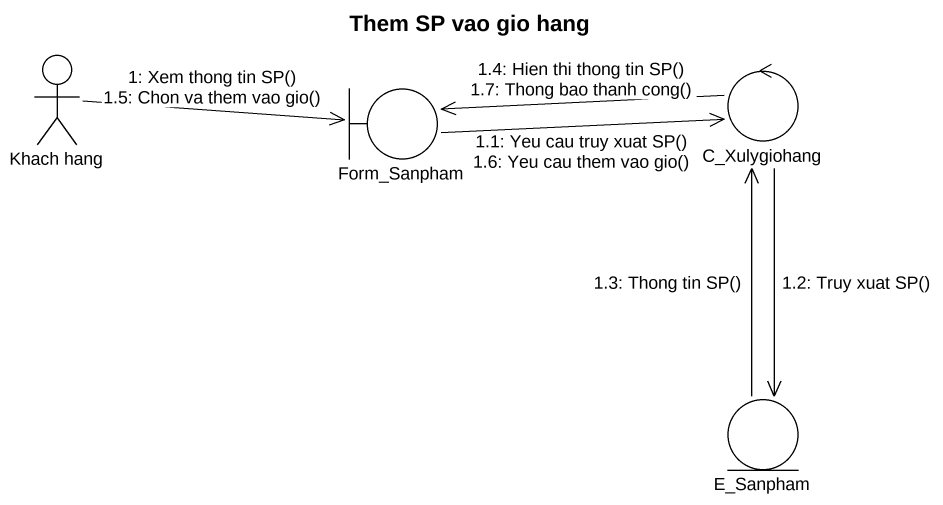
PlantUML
@startuml
title Them SP vao gio hang
actor "Khach hang" as Khach_hang
boundary Form_Sanpham
control C_Xulygiohang
entity E_Sanpham
Khach_hang -right-> Form_Sanpham : 1: Xem thong tin SP()\n1.5: Chon va them vao gio()
Form_Sanpham -right-> C_Xulygiohang : 1.1: Yeu cau truy xuat SP()\n1.6: Yeu cau them vao gio()
C_Xulygiohang --> E_Sanpham : 1.2: Truy xuat SP()
E_Sanpham -up-> C_Xulygiohang : 1.3: Thong tin SP()
C_Xulygiohang -left-> Form_Sanpham : 1.4: Hien thi thong tin SP()\n1.7: Thong bao thanh cong()
@enduml
